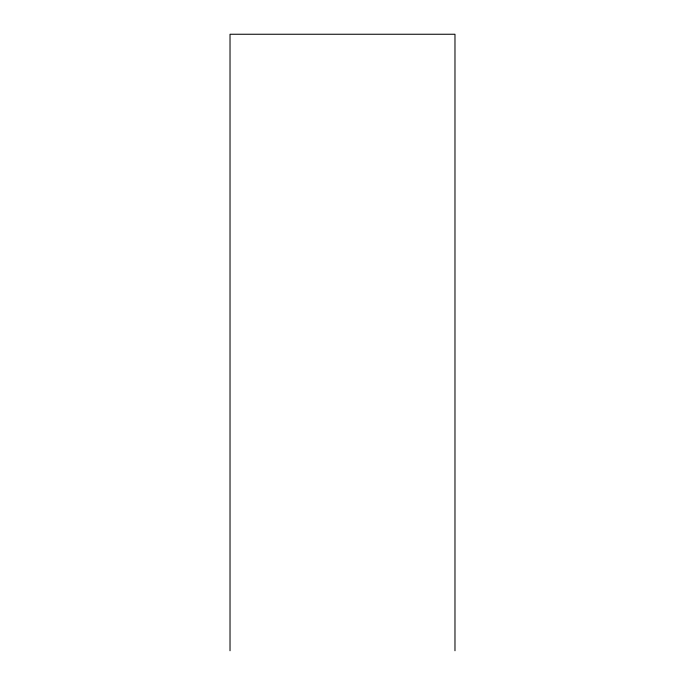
<?xml version="1.0" encoding="UTF-8"?>
<svg xmlns="http://www.w3.org/2000/svg" width="685" height="685" viewBox="0 0 685 685"><rect width="100%" height="100%" fill="white"/><g stroke="black" fill="none" stroke-linecap="round" stroke-linejoin="round"><path stroke-width="1.03" d="M454.977 650.75L454.977 34.25L230.023 34.25L230.023 650.75"/></g></svg>
